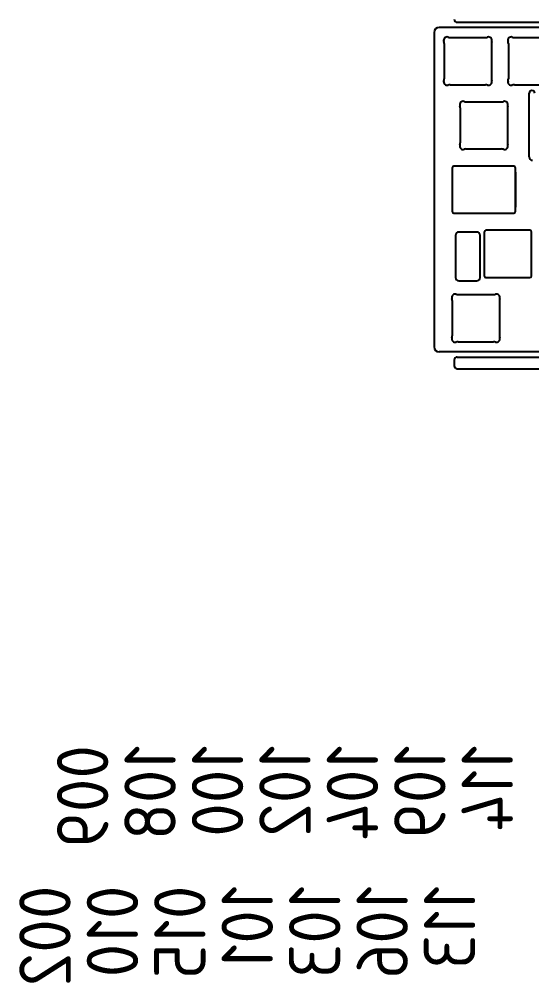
# Model space of a CAD drawing. Header units: millimetres. Extents: x -381 to 5246, y -687 to 1102.
# Drawn here: x 4394.5 to 4546.4, y 94.5 to 380.1 of the extents above; entities that cross this region are included whole.
import ezdxf

# ---------------------------------------------------------------- set-up
doc = ezdxf.new("R2010")
doc.units = ezdxf.units.MM
doc.header["$LTSCALE"] = 50
doc.header["$MEASUREMENT"] = 0
doc.layers.add('BottomSilkLayer', color=7, linetype='Continuous')
doc.layers.add('SUIT-00-06_PBL7', color=7, linetype='Continuous')
doc.styles.get("Standard").update_dxf_attribs({"font": 'tssdeng.shx', "width": 0.7, "bigfont": 'tssdchn.shx'})

msp = doc.modelspace()

# ---------------------------------------------------------------- linework, layer by layer
for p, q in [((4549.961176816298, 377.6601730980339), (4518.961176816299, 377.6601730980339)), ((4524.361176816298, 379.1601730980338), (4549.961176816298, 379.1601730980337)), ((4517.461176816299, 376.1601730980339), (4517.461176816299, 282.9601730980347)), ((4522.240599013494, 374.6601730980342), (4532.681754619109, 374.6601730980333)), ((4541.290649013492, 374.6601730980342), (4551.731804619109, 374.6601730980333)), ((4520.461176816301, 372.8807509008423), (4520.461176816301, 362.4395952952282)), ((4534.461176816301, 372.8807509008423), (4534.461176816299, 362.4395952952253)), ((4539.511226816299, 372.8807509008423), (4539.511226816299, 362.4395952952282)), ((4522.24059901349, 360.6601730980342), (4532.681754619107, 360.6601730980342)), ((4541.29064901349, 360.6601730980342), (4551.731804619105, 360.6601730980342)), ((4545.686226816301, 339.2601730980339), (4545.686226816301, 358.135173098034)), ((4527.003109013494, 355.6101730980343), (4537.444264619107, 355.6101730980334)), ((4525.2236868163, 353.8307509008433), (4525.2236868163, 343.3895952952283)), ((4539.2236868163, 353.8307509008412), (4539.2236868163, 343.3895952952253)), ((4527.003109013491, 341.6101730980343), (4537.444264619107, 341.6101730980343)), ((4541.603556816302, 334.7807509008422), (4541.603556816299, 324.3395952952254)), ((4524.621859013492, 298.4601730980344), (4535.063014619107, 298.4601730980333)), ((4522.842436816301, 296.6807509008423), (4522.842436816301, 286.2395952952273)), ((4536.842436816301, 296.6807509008414), (4536.842436816298, 286.2395952952243)), ((4524.62185901349, 284.4601730980344), (4535.063014619107, 284.4601730980344)), ((4549.961176816298, 281.4601730980347), (4518.961176816299, 281.4601730980347)), ((4524.361176816298, 279.9601730980348), (4549.961176816298, 279.9601730980348)), ((4523.461176816299, 279.0601730980347), (4523.461176816299, 277.3601730980348)), ((4524.361176816298, 276.4601730980348), (4583.761176816299, 276.4601730980348))]:
    msp.add_line(p, q)
at = {"color": 7, "linetype": 'Continuous'}
for p, q in [((4522.852426816302, 336.0601730980339), (4522.852426816302, 323.0601730980339)), ((4541.114926816301, 336.5601730980339), (4523.352426816302, 336.5601730980339)), ((4541.614926816301, 323.0601730980339), (4541.614926816301, 336.0601730980339))]:
    msp.add_line(p, q, dxfattribs=at)
at = {"linetype": 'Continuous'}
for p, q in [((4523.352426816302, 322.5601730980339), (4541.114926816301, 322.5601730980339)), ((4532.367401816301, 317.0101730980338), (4532.367401816301, 304.0101730980338)), ((4545.867401816301, 317.5101730980338), (4532.867401816301, 317.5101730980338)), ((4546.367401816301, 304.0101730980338), (4546.367401816301, 317.0101730980338)), ((4532.867401816301, 303.5101730980338), (4545.867401816301, 303.5101730980338))]:
    msp.add_line(p, q, dxfattribs=at)
for centre, radius, start, end in [((4524.361176816298, 380.0601730980334), 0.8999999999996362, 179.9999999999772, 270), ((4518.961176816299, 376.1601730980339), 1.5, 90, 180), ((4521.314730206896, 373.8066197074414), 0.9999999999999811, 72.02373822079794, 197.9762617791746), ((4522.240599013494, 376.6601730980342), 2, 252.0237382207979, 270), ((4532.681754619109, 376.6601730980333), 2, 270, 287.976261779202), ((4533.607623425705, 373.8066197074402), 0.9999999999999811, 342.0237382208254, 107.9762617792021), ((4540.364780206895, 373.8066197074414), 0.9999999999999811, 72.02373822079794, 197.9762617791746), ((4541.290649013492, 376.6601730980342), 2, 252.0237382207979, 270), ((4518.461176816301, 372.8807509008423), 2, 0, 17.97626177917457), ((4536.461176816301, 372.8807509008414), 2, 162.0237382208255, 179.9999999999739), ((4537.511226816299, 372.8807509008423), 2, 0, 17.97626177917457), ((4521.314730206894, 361.5137264886283), 0.9999999999999811, 162.0237382208134, 287.9762617791747), ((4518.461176816301, 362.4395952952282), 2, 342.0237382208013, 0), ((4522.24059901349, 358.6601730980342), 2, 90, 107.9762617791747), ((4532.681754619107, 358.6601730980342), 2, 72.02373822079794, 90), ((4533.607623425705, 361.5137264886274), 0.9999999999999811, 252.0237382207979, 17.97626177917457), ((4536.461176816299, 362.4395952952253), 2, 180, 197.9762617791746), ((4540.364780206894, 361.5137264886283), 0.9999999999999811, 162.0237382208134, 287.9762617791475), ((4537.511226816299, 362.4395952952282), 2, 342.0237382208013, 0), ((4541.29064901349, 358.6601730980342), 2, 90, 107.9762617791747), ((4546.511226816301, 358.135173098034), 0.8250000000002728, 3.256887993818641e-12, 180.0000000000016), ((4526.077240206894, 354.7566197074414), 0.9999999999999811, 72.02373822079794, 197.9762617791746), ((4523.2236868163, 353.8307509008433), 2, 0, 17.97626177917457), ((4527.003109013494, 357.6101730980343), 2, 252.0237382207979, 270), ((4537.444264619107, 357.6101730980334), 2, 270, 287.976261779202), ((4538.370133425706, 354.7566197074403), 0.9999999999999811, 342.0237382208254, 107.9762617792021), ((4541.2236868163, 353.8307509008412), 2, 162.0237382208134, 179.9999999999739), ((4526.077240206894, 342.4637264886283), 0.9999999999999811, 162.0237382208134, 287.9762617791747), ((4523.2236868163, 343.3895952952283), 2, 342.0237382208013, 0), ((4538.370133425706, 342.4637264886274), 0.9999999999999811, 252.0237382207979, 17.97626177917457), ((4541.2236868163, 343.3895952952253), 2, 180, 197.9762617791746), ((4527.003109013491, 339.6101730980343), 2, 90, 107.9762617791747), ((4537.444264619107, 339.6101730980343), 2, 72.02373822079794, 90), ((4546.686226816301, 339.2601730980339), 1, 180, 270), ((4523.352426816302, 336.0601730980339), 0.5, 90, 180), ((4541.114926816301, 336.0601730980339), 0.5, 0, 90), ((4523.352426816302, 323.0601730980339), 0.5, 180, 270), ((4541.114926816301, 323.0601730980339), 0.5, 270, 0), ((4523.695990206895, 297.6066197074413), 0.9999999999999811, 72.02373822079794, 197.9762617791746), ((4520.842436816301, 296.6807509008423), 2, 0, 17.97626177917457), ((4524.621859013492, 300.4601730980344), 2, 252.0237382207979, 270), ((4535.063014619107, 300.4601730980333), 2, 270, 287.976261779202), ((4535.988883425705, 297.6066197074404), 0.9999999999999811, 342.0237382208254, 107.9762617792021), ((4538.842436816301, 296.6807509008414), 2, 162.0237382208255, 179.9999999999739), ((4523.695990206892, 285.3137264886282), 0.9999999999999811, 162.0237382208013, 287.976261779202), ((4520.842436816301, 286.2395952952273), 2, 342.0237382208013, 0), ((4535.988883425705, 285.3137264886273), 0.9999999999999811, 252.0237382207979, 17.97626177917457), ((4538.842436816298, 286.2395952952243), 2, 180, 197.9762617791746), ((4518.961176816299, 282.9601730980347), 1.5, 180, 270), ((4524.62185901349, 282.4601730980344), 2, 90, 107.9762617791747), ((4535.063014619107, 282.4601730980333), 2, 72.02373822079794, 90), ((4524.361176816298, 279.0601730980351), 0.8999999999996362, 90, 180.0000000000228), ((4524.361176816299, 277.3601730980348), 0.900000000000091, 179.9999999999951, 269.9999999999739)]:
    msp.add_arc(centre, radius, start, end)
for centre, start, end in [((4532.867401816301, 317.0101730980338), 90, 180), ((4545.867401816301, 317.0101730980338), 0, 90), ((4532.867401816301, 304.0101730980338), 180, 270), ((4545.867401816301, 304.0101730980338), 270, 0)]:
    msp.add_arc(centre, 0.5, start, end, dxfattribs=at)
at = {"layer": 'SUIT-00-06_PBL7', "color": 7, "linetype": 'Continuous'}
for p, q in [((4530.117401816301, 317.0101730980338), (4524.817401816301, 317.0101730980338)), ((4523.817401816301, 316.0101730980338), (4523.817401816301, 303.5101730980338)), ((4531.117401816301, 303.5101730980338), (4531.117401816301, 316.0101730980338)), ((4524.817401816301, 302.5101730980338), (4530.117401816301, 302.5101730980338))]:
    msp.add_line(p, q, dxfattribs=at)
for centre, start, end in [((4524.817401816301, 316.0101730980338), 90, 180), ((4530.117401816301, 316.0101730980338), 0, 90), ((4524.817401816301, 303.5101730980338), 180, 270), ((4530.117401816301, 303.5101730980338), 270, 0)]:
    msp.add_arc(centre, 1, start, end, dxfattribs=at)

# ---------------------------------------------------------------- texts
at = {"layer": 'BottomSilkLayer', "text_generation_flag": 2}
for s, p in [('009', (4420.875852221674, 164.9677363804776)), ('108', (4440.87581222169, 164.9677363804776)), ('100', (4460.875772221705, 164.9677363804776)), ('102', (4480.875732221692, 164.9677363804776)), ('104', (4500.875692221678, 164.9677363804776)), ('109', (4520.875652221694, 164.9677363804776)), ('114', (4540.87561222168, 164.9677363804776)), ('101', (4469.702272221672, 123.3117363804768)), ('103', (4489.6996922217, 123.3117363804768)), ('106', (4509.699652221687, 123.3117363804768)), ('113', (4529.699612221702, 123.3117363804768)), ('002', (4409.699852221696, 123.3117363804768)), ('010', (4429.699812221683, 123.3117363804768)), ('015', (4449.699772221669, 123.3117363804768))]:
    msp.add_text(s, height=15.24, rotation=90, dxfattribs=at).set_placement(p)

doc.saveas('drawing.dxf')
